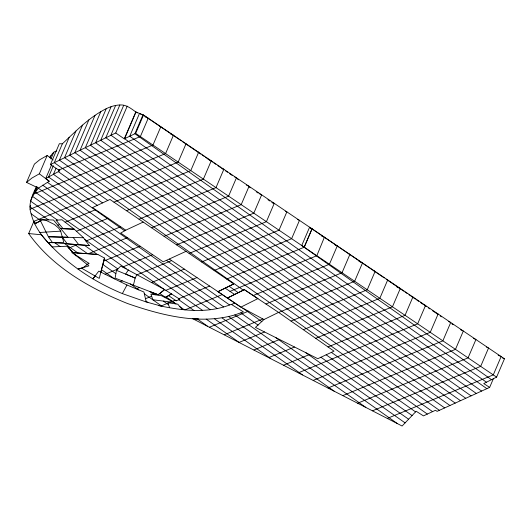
<?xml version="1.0" encoding="UTF-8"?>
<svg xmlns="http://www.w3.org/2000/svg" width="531" height="531" viewBox="0 0 531 531"><rect width="100%" height="100%" fill="white"/><g stroke="black" fill="none" stroke-linecap="round" stroke-linejoin="round"><path stroke-width="0.8" d="M154.202 294.645L149.676 291.439L158.178 294.765L164.656 289.581L120.776 266.044L116.455 270.339L115.094 278.111L158.178 294.765L164.656 289.581L179.83 299.305L176.153 300.811L175.237 300.188L172.316 301.382M133.434 285.101L135.173 278.038L136.892 274.607M104.481 258.039L99.251 278.403L82 268.407L88.962 263.296L71.692 252.557L97.877 254.475L104.481 258.039L100.844 272.124M51.547 164.902L45.693 178.562L49.244 181.237L38.464 188.1L26.55 182.412L34.402 164.086L39.798 159.705L47.186 155.49L53.133 159.944M26.55 182.412L31.94 178.031L39.334 173.816L47.186 155.49M36.5 186.354C32.603 194.797 27.639 204.342 31.13 213.787C33.871 224.812 40.429 234.463 48.115 242.654L63.806 242.494L60.68 231.138L58.549 228.011L54.374 224.487L46.23 220.438L42.453 219.914L34.654 223.85L40.502 220.889L39.858 219.575L53.485 220.007L68.034 237.311L48.387 236.74L39.858 219.575M33.772 193.649L30.572 201.123L57.441 220.113M34.415 192.156L35.378 189.912M36.818 187.231L33.938 193.954L152.974 145.063L160.827 126.736L159.937 126.318M37.542 186.958L35.298 192.195L32.278 196.191L163.594 289.01M50.047 157.793C51.228 154.733 53.339 151.547 56.797 150.877M30.672 205.371L30.035 206.878L48.381 219.847M50.923 158.942L53.817 152.185M45.693 178.562L59.89 170.809L50.412 164.564L59.346 143.722L62.373 143.801C76.046 131.044 89.301 117.139 106.246 108.682C110.514 106.645 115.074 105.111 119.84 104.979C126.112 104.415 131.024 108.516 135.803 111.955L143.516 115.048L504.45 358.797L496.598 377.123L483.741 383.568L489.642 387.404L493.531 378.337M62.373 143.801L54.288 162.665L107.78 200.472M53.379 165.725L48.54 177.009L124.652 230.806M69.209 137.29L59.412 160.15L243.331 290.145L244.346 289.647L278.563 312.394L334.026 351.144L317.79 358.704L255.457 327.395L263.927 319.549L278.563 312.394M56.04 168.247L53.439 174.334L97.319 205.351M365.806 407.396L234.795 314.929C199.225 325.118 161.298 315.228 127.387 303.473C89.865 288.366 52.469 267.173 28.667 233.56L34.011 221.095M59.306 169.382L58.33 171.659L102.549 202.908M75.953 131.004L64.536 157.641L427.342 414.074M82.524 125.117L69.667 155.125L432.579 411.638M88.909 119.833L74.844 152.649L439.389 410.317M95.042 115.293L80.075 150.213L444.666 407.914M100.83 111.556L85.305 147.777L449.943 405.505M106.246 108.682L90.535 145.335L455.22 403.102M111.145 106.605L95.633 142.799L460.496 400.693M115.665 105.39L100.717 140.264L465.773 398.29M119.84 104.979L105.808 137.721L471.05 395.88M123.716 105.264L110.899 135.186L476.327 393.478M50.412 164.564L115.745 132.982L127.241 106.154M115.745 132.982L124.281 138.843L135.803 111.955M124.281 138.843L135.657 133.374L143.516 115.048M186.036 143.762L178.177 162.088L33.712 221.427M304.15 247.234L312.029 228.861L310.137 227.985M28.667 233.56L41.378 234.775C62.585 261.06 91.305 280.687 122.349 293.59L126.975 285.008L143.908 292.004L146.217 301.966L161.012 306.029L167.949 303.181M128.429 269.814L125.661 274.122L135.173 278.038L116.455 270.339M95.095 276.001L92.925 278.848L98.786 271.109L126.975 285.008M49.629 157.342L51.003 155.55M38.464 188.1L35.298 192.195L202.404 310.303M87.203 264.577L88.962 263.296M82 268.407L83.075 267.631L78.037 269.144L88.889 265.878L74.479 254.283M169.455 259.128L218.002 291.672L233.753 283.926L143.204 222.058L125.754 230.182L120.69 233.069L163.183 261.816L186.042 251.329M165.499 297.287L171.719 293.835L165.499 297.287L159.705 293.543M243.331 290.145L227.348 298.064L218.002 291.672L233.753 283.926M489.642 387.404L437.113 411.359L435.473 410.29L423.466 415.879L416.158 411.26L402.106 426.021L192.202 318.441L198.733 318.952M58.768 170.066L140.37 136.553L148.222 118.227L145.056 116.767M30.108 209.221L165.579 153.578L173.431 135.252L170.405 133.858M57.852 225.197L59.598 224.48M65.147 222.204L95.613 209.692M113.939 202.165L190.782 170.597L198.64 152.278L197.021 151.508L200.924 154.163M48.679 242.654L48.255 242.66L52.496 242.614L89.288 245.574L83.52 237.755L74.221 229.193L61.994 219.774L56.04 220.212L63.162 228.748L74.221 229.193L60.634 228.503L63.162 228.748M76.457 231.25L108.165 218.228M126.491 210.694L203.386 179.113L211.245 160.787L208.112 159.346M48.367 242.786L51.972 246.922L67.205 246.225L68.857 248.057L77.141 244.658M85.942 241.041L120.716 226.757M139.042 219.23L215.991 187.622L223.85 169.296L221.739 168.307L223.69 169.635M127.48 237.669L88.285 253.772L97.877 254.475M151.567 227.772L228.595 196.138L236.448 177.812L234.689 176.982M103.678 261.133L140.071 246.185M164.086 236.322L241.2 204.647L249.052 186.321L246.457 185.107M105.118 274.228L117.756 269.038M122.721 267L152.662 254.701M176.597 244.871L253.805 213.157L261.657 194.831L259.526 193.835M120.265 281.702L122.309 280.859M137.171 274.753L171.639 260.595M189.109 253.42L266.409 221.673L274.261 203.346L272.41 202.484M136.228 288.831L139.527 287.477M151.574 282.525L184.303 269.084M201.621 261.969L279.014 230.182L286.866 211.856L285.532 211.238M145.467 298.727L151.614 296.198M155.092 294.771L156.605 294.147M165.904 290.331L196.968 277.574M214.132 270.518L291.619 238.698L299.471 220.372L297.327 219.369M168.765 302.843L170.79 302.013M178.907 298.681L209.632 286.056M226.644 279.067L304.223 247.207L312.029 228.861M185.04 309.845L222.277 294.552L240.895 307.13L263.927 319.549M230.003 291.38L316.821 255.716L324.388 237.257M194.558 319.629L196.609 318.786M231.47 304.469L234.875 303.068M253.207 295.535L329.426 264.232L337.285 245.906L334.855 244.784M209.493 327.182L248.422 311.193M265.938 303.998L342.03 272.742L349.889 254.415L349.106 254.05M224.308 334.782L262.838 318.958M278.662 312.46L354.635 281.257L362.494 262.931L358.943 261.298M239.129 342.389L264.531 331.955M291.001 321.082L367.24 289.767L375.092 271.441L373.831 270.843L384.238 277.912M253.944 349.989L279.525 339.482M303.34 329.698L379.844 298.276L387.696 279.95L386.19 279.24L403.752 291.174M268.759 357.595L294.519 347.015M315.68 338.32L392.449 306.792L400.301 288.466L396.65 286.793M283.574 365.195L309.507 354.542M328.019 346.942L405.053 315.301L412.906 296.975L411.578 296.351M298.395 372.802L417.658 323.81L425.51 305.484L424.017 304.787M313.21 380.402L430.263 332.326L438.115 314L435.632 312.832M328.025 388.008L442.867 340.836L450.719 322.509L448.675 321.554M342.84 395.608L455.465 349.352L463.324 331.025L460.35 329.632M357.662 403.215L468.07 357.861L475.929 339.535L473.353 338.333M372.477 410.815L480.674 366.37L488.533 348.044L486.456 347.082M387.291 418.415L493.279 374.886L501.138 356.56L498.164 355.179M234.795 314.929L243.417 311.896L231.237 304.323C208.046 313.894 182.166 310.642 158.338 305.517M222.117 317.996L302.451 374.879M39.838 232.478L60.68 231.138M83.52 237.755L48.387 236.74L52.629 242.813M62.273 237.145L67.318 243.915L89.288 245.574M146.217 301.966L122.349 293.59M502.432 357.914L504.45 358.797M321.242 235.804L323.757 236.965M225.151 288.147L234.602 294.446M135.657 133.374L496.598 377.123M218.002 291.672L222.277 294.552M361.472 262.447L309.593 227.208L301.741 245.528L491.514 379.672M362.122 262.885L373.18 270.398M405.053 292.057L407.005 293.384M408.956 294.712L410.908 296.032M411.558 296.477L415.468 299.132M416.769 300.015L418.72 301.342M420.671 302.663L423.273 304.436M424.574 305.318L426.526 306.646M428.477 307.973L429.778 308.856M432.38 310.622L434.982 312.394M436.283 313.277L438.234 314.604M440.186 315.925L441.487 316.815M451.894 323.883L453.195 324.773M181.403 140.901L143.005 114.815L134.894 133.739L486.436 382.214M182.704 141.784L184.655 143.111M185.306 143.556L196.37 151.069M202.225 155.045L204.176 156.373M205.477 157.256L209.38 159.911M210.03 160.349L212.632 162.121M213.933 163.004L215.885 164.325M217.836 165.652L220.438 167.424M225.642 170.955L227.593 172.283M229.545 173.61L232.147 175.376M237.35 178.914L238.651 179.797M249.059 186.872L250.36 187.755M256.214 191.737L258.166 193.065M267.923 199.696L269.874 201.023M271.826 202.344L273.126 203.234M143.204 222.058L109.95 199.457L92.52 207.588L125.754 230.182M141.372 114.543L139.553 113.309L129.73 136.221L486.881 388.665M137.303 112.911L136.002 112.014L124.566 138.71L481.604 391.068M168.533 295.608L176.153 300.811M331.377 352.378L415.567 411.883M229.087 286.216L238.22 292.667M326.147 354.814L412.076 415.554M320.91 357.25L408.585 419.218M242.694 308.099L261.836 321.633M305.677 352.617L405.093 422.888M166.515 260.389L229.511 304.92M240.789 312.892L258.106 325.131M275.675 337.55L397.487 423.652M47.378 182.319L223.69 306.938M42.699 185.146L217.318 308.571M228.715 316.629L334.132 391.135M38.371 188.226L210.17 309.659M214.531 318.879L270.77 358.624M178.774 299.736L193.988 310.489M206.187 319.111L239.089 342.369M84.728 239.401L126.212 268.719M166.13 296.935L172.741 301.608M173.863 302.398L176.026 303.931M179.797 306.593L184.29 309.772M197.094 318.826L207.409 326.114M84.243 245.189L97.312 254.429M104.162 259.274L117.849 268.945M163.302 301.07L168.539 304.774M31.13 213.787L40.144 220.159M74.526 244.459L87.628 253.718L72.993 252.643L68.857 248.057M102.822 264.458L115.871 273.684M130.367 283.926L138.81 289.899M144.319 293.789L161.862 306.188M33.884 221.872L35.836 223.252M64.809 243.729L77.938 253.008M101.481 269.648L114.537 278.875M146.025 301.13L147.903 302.464M55.091 242.999L60.122 246.55M39.334 173.816L49.244 181.237M67.205 246.225L75.867 255.816M182.259 309.573L177.805 304.197L167.769 302.697L169.615 307.675M73.185 237.457L78.847 244.791M257.84 298.641L240.895 307.13L227.348 298.064L244.346 289.647L257.84 298.641M174.38 302.464L152.875 299.763L150.884 294.154L161.457 295.707L174.38 302.464"/></g></svg>
